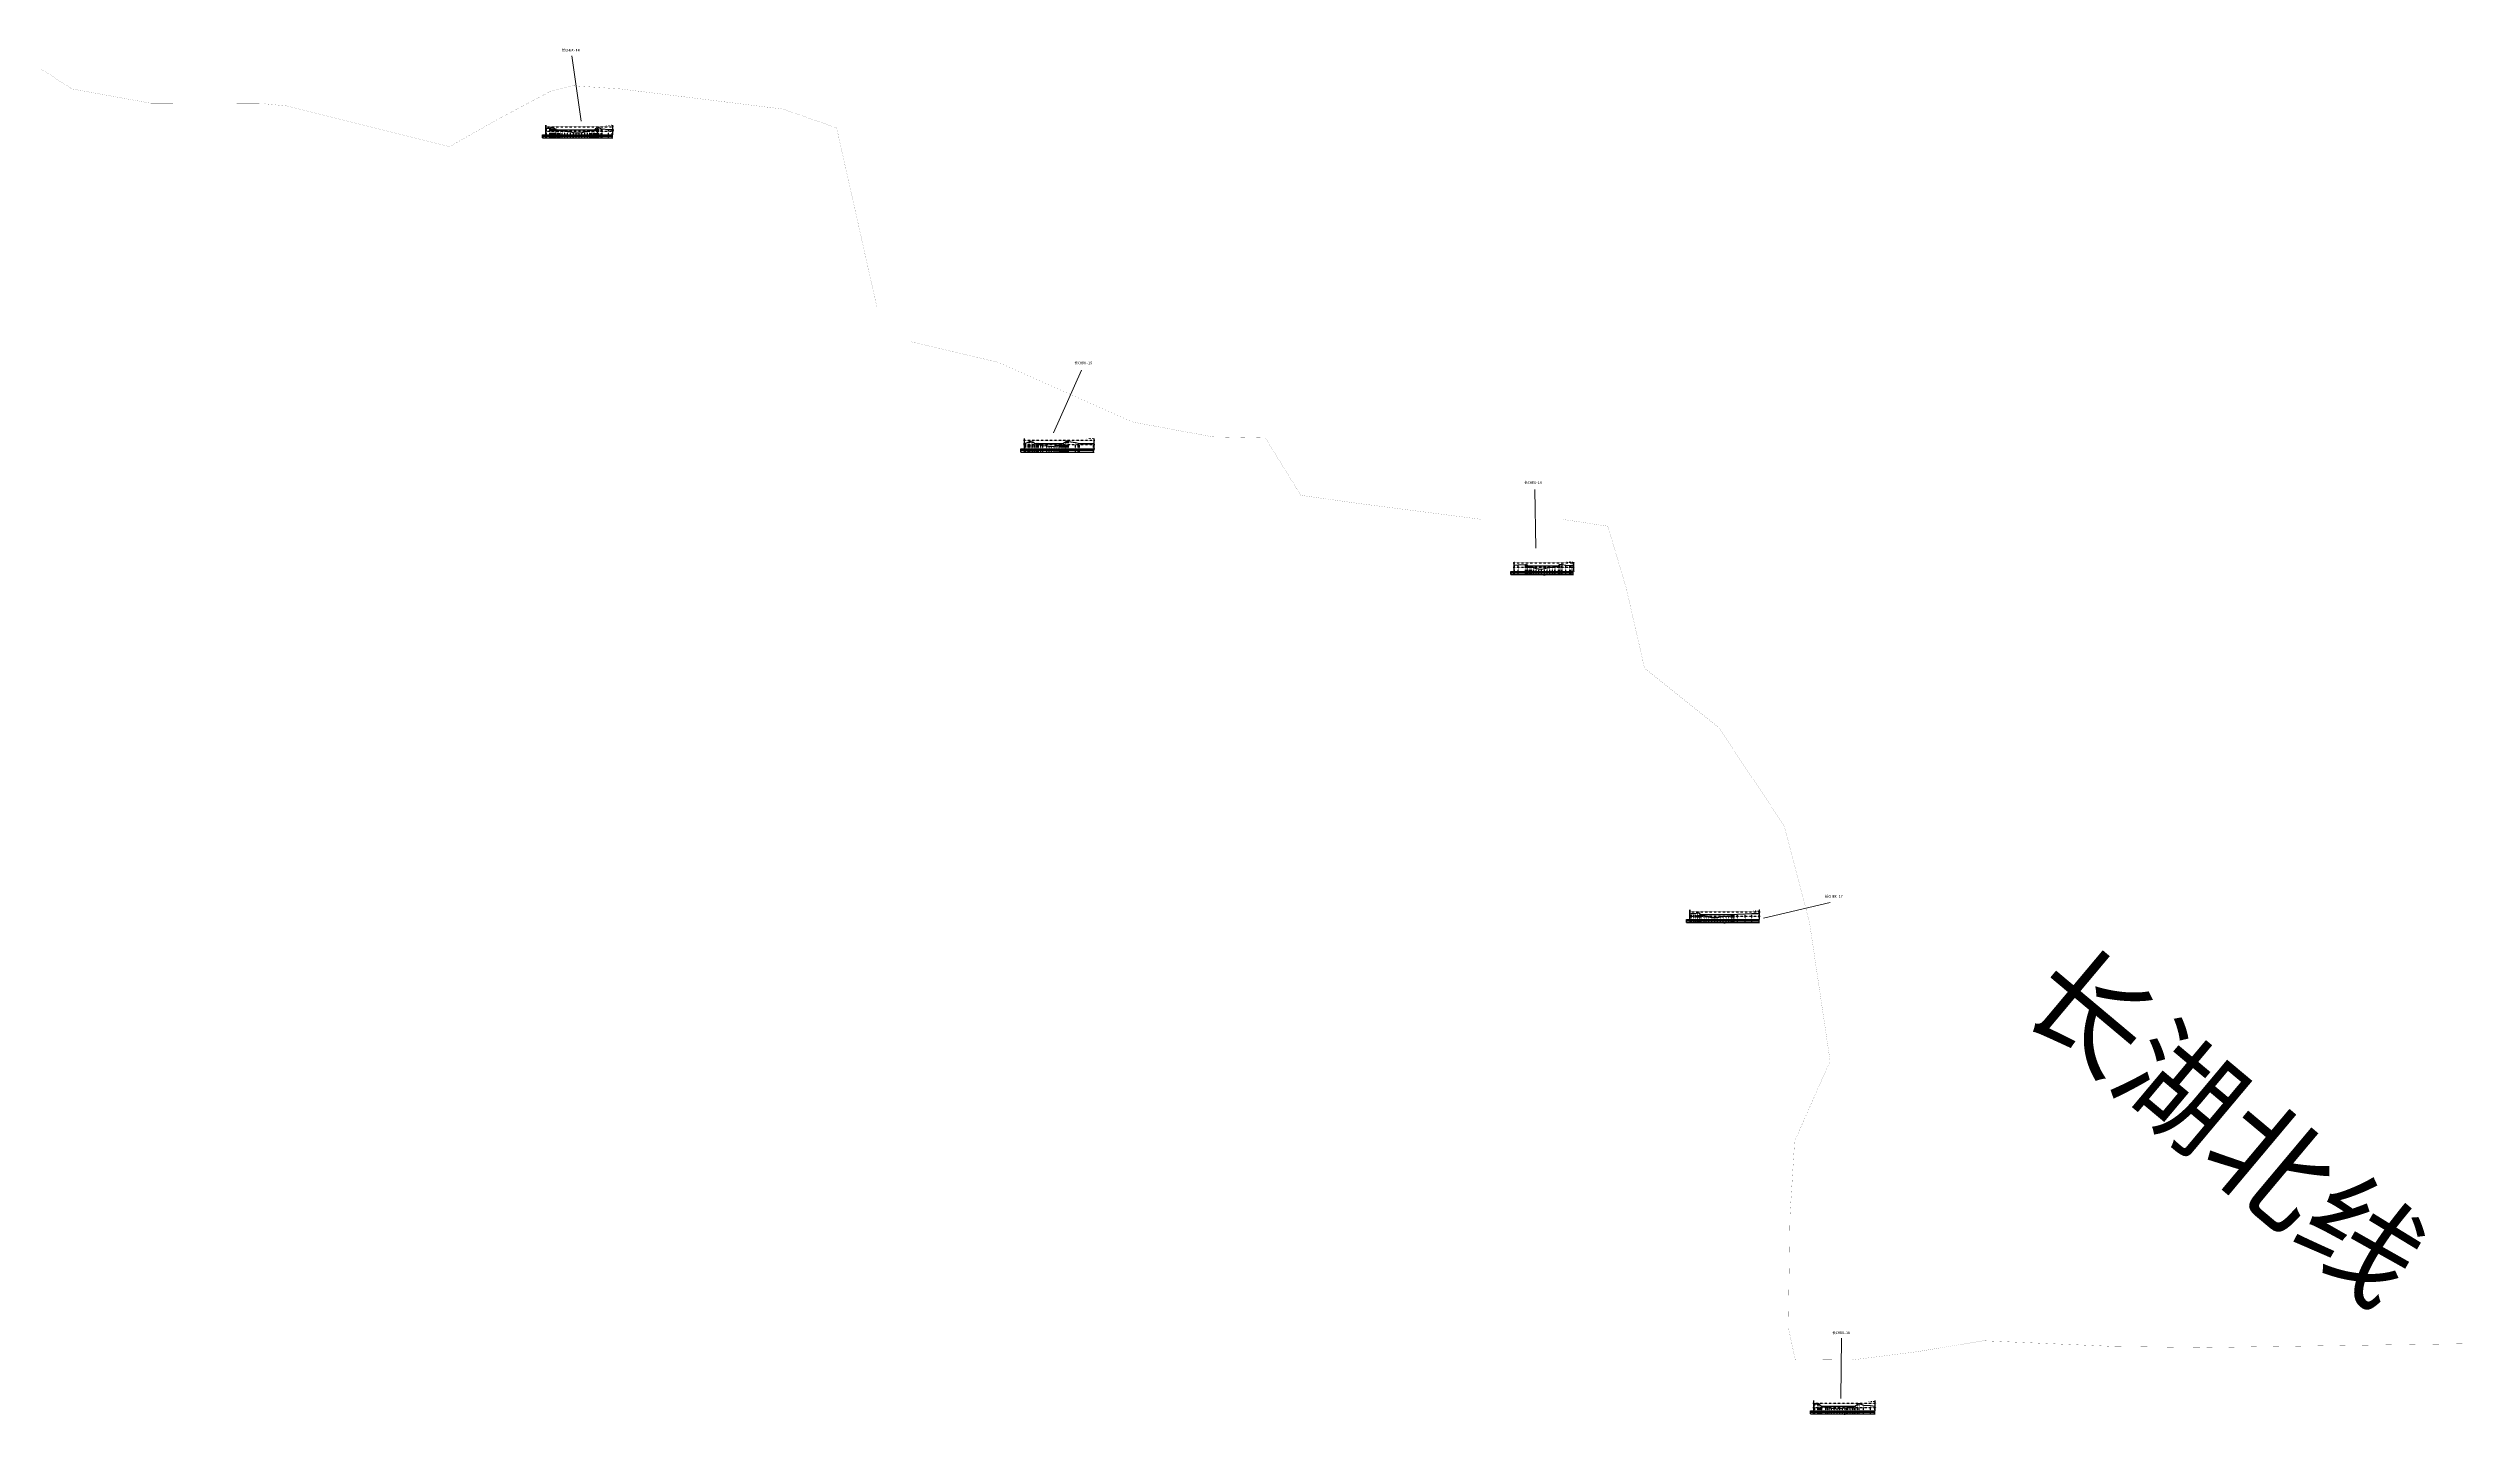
# Model space of a CAD drawing. Extents: x 496183 to 509827, y 3426359 to 3433305.
# Drawn here: x 500135 to 502933, y 3428248 to 3429826 of the extents above; entities that cross this region are included whole.
import ezdxf
from ezdxf.enums import TextEntityAlignment as Align

# ---------------------------------------------------------------- set-up
doc = ezdxf.new("R2010")
doc.units = 0
doc.header["$LTSCALE"] = 0.05
doc.linetypes.add('X4', pattern=[1.6, 0, -1.6])
for name, color, linetype in [('DMX', 1, 'CONTINUOUS'), ('zdm1', 2, 'CONTINUOUS'), ('ZDMT5', 3, 'CONTINUOUS'), ('断面线', 7, 'CONTINUOUS'), ('水位', 4, 'CONTINUOUS'), ('河道名称', 7, 'CONTINUOUS')]:
    doc.layers.add(name, color=color, linetype=linetype)
doc.layers.add('县级河道', color=12, linetype='CONTINUOUS', lineweight=60)
doc.layers.add('断面号', color=7, linetype='CONTINUOUS', lineweight=30)
doc.styles.add('HZ', font='rs.shx', dxfattribs={"width": 0.8, "bigfont": 'hztxt.shx'})
doc.styles.add('宋体', font='')
doc.styles.add('微软雅黑', font='msyh.ttf')
doc.styles.get('宋体').set_extended_font_data('SimSun')

msp = doc.modelspace()

# ---------------------------------------------------------------- linework, layer by layer
at = {"layer": 'DMX', "linetype": 'Continuous', "flags": 128}
for points in [[(500710, 3429733.6), (500714, 3429733.7), (500715, 3429734.3), (500715.9, 3429734.5), (500717.3, 3429734.2), (500718, 3429734.4), (500719, 3429733.6), (500720, 3429733), (500720.4, 3429732.8), (500721.1, 3429731.6), (500723, 3429731.2), (500724.2, 3429731.1), (500725.9, 3429731.1), (500728.2, 3429730.7), (500731.2, 3429730.6), (500734.4, 3429729.8), (500737.7, 3429729.3), (500741.1, 3429728.8), (500744.4, 3429728.4), (500747.7, 3429728.2), (500751, 3429728.6), (500754.3, 3429729.4), (500757.4, 3429729.8), (500759.9, 3429730.7), (500761.5, 3429731.1), (500762.9, 3429731.1), (500764.6, 3429731.1), (500766, 3429731.4), (500767.5, 3429733.5), (500768.6, 3429733.3), (500768.8, 3429734), (500769.4, 3429734.4), (500770.4, 3429734.3), (500773.2, 3429733), (500774.2, 3429732.9), (500781.7, 3429732.3), (500785.9, 3429732), (500786.2, 3429731.6)], [(501262.5, 3429369.4), (501262.6, 3429369.8), (501263.7, 3429369.9), (501266.1, 3429370.8), (501267.9, 3429371.8), (501269.7, 3429371.9), (501271.7, 3429371.2), (501273.6, 3429370), (501273.6, 3429369.8), (501274.2, 3429369.1), (501276.1, 3429368.4), (501277.2, 3429368.4), (501278.4, 3429368.3), (501280.8, 3429367.8), (501283.4, 3429367.2), (501287.9, 3429366.6), (501290.7, 3429366.2), (501293.4, 3429366), (501296.2, 3429366.5), (501298.6, 3429367.1), (501300.9, 3429367.3), (501302.9, 3429367.8), (501304.5, 3429368.3), (501305.5, 3429368.5), (501307.2, 3429369.2), (501307.7, 3429370.4), (501308.9, 3429371), (501309.4, 3429371.3), (501310.7, 3429372.1), (501311.6, 3429372.3), (501312.7, 3429371.8), (501321, 3429370.6), (501324, 3429369.8), (501325.6, 3429369.6), (501341.9, 3429369.5)], [(501828, 3429229), (501832.3, 3429229.4), (501840.7, 3429229.6), (501841.8, 3429229.8), (501842.5, 3429228.6), (501842.8, 3429228.2), (501843.1, 3429227.6), (501844.9, 3429227.5), (501846.2, 3429227.5), (501847.9, 3429227.4), (501850.4, 3429225.9), (501852.9, 3429224.9), (501855.9, 3429224.5), (501859.1, 3429224.3), (501862.4, 3429225), (501865.7, 3429225.7), (501868.8, 3429226.3), (501871.7, 3429226.7), (501874.4, 3429227.1), (501874.8, 3429226.9), (501878.7, 3429227.7), (501879.4, 3429229.7), (501880.5, 3429229.8), (501882.5, 3429229.9), (501883, 3429229.6), (501887.3, 3429228.9), (501891.8, 3429228.6), (501893.4, 3429228.7), (501895.7, 3429228.5)], [(502031.1, 3428826.2), (502032.4, 3428826.5), (502035, 3428826.5), (502036.9, 3428826.5), (502038.9, 3428827.1), (502039.6, 3428827.3), (502041.2, 3428827.2), (502042.1, 3428826.2), (502042.5, 3428825.4), (502043.5, 3428824.8), (502046.8, 3428824.2), (502049.3, 3428823.2), (502052.5, 3428822.5), (502055.8, 3428822), (502059.1, 3428821.8), (502062.4, 3428822), (502065.7, 3428822.5), (502069, 3428823), (502072.3, 3428823.5), (502075.5, 3428823.2), (502078.2, 3428824), (502078.8, 3428824.1), (502079.1, 3428823.9), (502079.3, 3428823.9), (502080.3, 3428824.7), (502081.1, 3428825.1), (502081.4, 3428825.5), (502085.5, 3428825.6), (502094.4, 3428826.2), (502101.8, 3428826.5), (502110.3, 3428826.6)], [(502174.1, 3428259.4), (502174.9, 3428260.1), (502178.2, 3428260), (502179.3, 3428260), (502180.5, 3428259), (502181.6, 3428258.1), (502182.2, 3428257.3), (502182.9, 3428256.9), (502187.5, 3428256.5), (502189.2, 3428256.3), (502191.4, 3428255.7), (502194.1, 3428255.1), (502197.1, 3428254.7), (502200.4, 3428254.5), (502203.6, 3428254.8), (502206.7, 3428255.2), (502209.6, 3428255.6), (502211.7, 3428255.7), (502213, 3428255.8), (502215.7, 3428256.1), (502218.1, 3428256.2), (502220.2, 3428257.1), (502221.2, 3428257.5), (502223.9, 3428259.7), (502224.2, 3428260.1), (502225.8, 3428260.4), (502230.9, 3428258.5), (502239, 3428258.1), (502243.9, 3428257.6)]]:
    msp.add_lwpolyline(points, dxfattribs=at)
at = {"layer": 'zdm1', "linetype": 'X4'}
for p, q in [((500708.5, 3429735.1), (500787.7, 3429735.1)), ((500708.5, 3429730.1), (500787.7, 3429730.1)), ((501261, 3429373.1), (501343.4, 3429373.1)), ((501261, 3429368.1), (501343.4, 3429368.1)), ((501261, 3429363.1), (501343.4, 3429363.1)), ((501826.5, 3429231.5), (501897.2, 3429231.5)), ((501826.5, 3429226.5), (501897.2, 3429226.5)), ((501826.5, 3429221.5), (501897.2, 3429221.5)), ((502029.6, 3428828.6), (502111.8, 3428828.6)), ((502029.6, 3428823.6), (502111.8, 3428823.6)), ((502172.6, 3428260.9), (502245.4, 3428260.9)), ((502172.6, 3428255.9), (502245.4, 3428255.9))]:
    msp.add_line(p, q, dxfattribs=at)
at = {"layer": 'zdm1', "linetype": 'Continuous'}
for p, q in [((500709.4, 3429726.1), (500709.4, 3429737.1)), ((500709.5, 3429726.1), (500709.5, 3429737.1)), ((500786.6, 3429726.1), (500786.6, 3429737.1)), ((500786.7, 3429726.1), (500786.7, 3429737.1)), ((500705.5, 3429722.6), (500705.5, 3429726.1)), ((500705.5, 3429726.1), (500710, 3429726.1)), ((500705.5, 3429724.6), (500786.7, 3429724.6)), ((500705.5, 3429722.6), (500786.7, 3429722.6)), ((500709.5, 3429722.6), (500709.5, 3429726.1)), ((500710, 3429726.1), (500786.7, 3429726.1)), ((501261.9, 3429363.1), (501261.9, 3429375.1)), ((501262, 3429363.1), (501262, 3429375.1)), ((501342.4, 3429363.1), (501342.4, 3429375.1)), ((501342.5, 3429363.1), (501342.5, 3429375.1)), ((501258, 3429359.6), (501258, 3429363.1)), ((501258, 3429363.1), (501262.5, 3429363.1)), ((501258, 3429361.6), (501342.4, 3429361.6)), ((501258, 3429359.6), (501342.4, 3429359.6)), ((501262, 3429359.6), (501262, 3429363.1)), ((501262.5, 3429363.1), (501342.4, 3429363.1)), ((501827.5, 3429221.5), (501827.5, 3429232.5)), ((501827.6, 3429221.5), (501827.6, 3429232.5)), ((501896.2, 3429221.5), (501896.2, 3429232.5)), ((501896.3, 3429221.5), (501896.3, 3429232.5)), ((501823.5, 3429218), (501823.5, 3429221.5)), ((501823.5, 3429221.5), (501828, 3429221.5)), ((501823.5, 3429220), (501896.2, 3429220)), ((501823.5, 3429218), (501896.2, 3429218)), ((501827.5, 3429218), (501827.5, 3429221.5)), ((501828, 3429221.5), (501896.2, 3429221.5)), ((502026.6, 3428816.1), (502026.6, 3428819.6)), ((502026.6, 3428819.6), (502031.1, 3428819.6)), ((502026.6, 3428818.1), (502110.8, 3428818.1)), ((502026.6, 3428816.1), (502110.8, 3428816.1)), ((502030.5, 3428819.6), (502030.5, 3428830.6)), ((502030.6, 3428819.6), (502030.6, 3428830.6)), ((502030.6, 3428816.1), (502030.6, 3428819.6)), ((502031.1, 3428819.6), (502110.8, 3428819.6)), ((502110.7, 3428819.6), (502110.7, 3428830.6)), ((502110.8, 3428819.6), (502110.8, 3428830.6)), ((502169.6, 3428248.4), (502169.6, 3428251.9)), ((502169.6, 3428251.9), (502174.1, 3428251.9)), ((502169.6, 3428250.4), (502244.4, 3428250.4)), ((502173.5, 3428251.9), (502173.5, 3428263.9)), ((502173.6, 3428251.9), (502173.6, 3428263.9)), ((502173.6, 3428248.4), (502173.6, 3428251.9)), ((502174.1, 3428251.9), (502244.4, 3428251.9)), ((502244.3, 3428251.9), (502244.3, 3428263.9)), ((502244.4, 3428251.9), (502244.4, 3428263.9)), ((502169.6, 3428248.4), (502244.4, 3428248.4))]:
    msp.add_line(p, q, dxfattribs=at)
at = {"layer": 'zdm1', "linetype": 'Continuous', "flags": 128}
for points in [[(500709.5, 3429737.1, 0.1, 0.1, 0), (500709.5, 3429738.1, 0.1, 0.1, 0)], [(500709.5, 3429735.1, 0.1, 0.1, 0), (500709.5, 3429736.1, 0.1, 0.1, 0)], [(500709.5, 3429733.1, 0.1, 0.1, 0), (500709.5, 3429734.1, 0.1, 0.1, 0)], [(500786.7, 3429737.1, 0.1, 0.1, 0), (500786.7, 3429738.1, 0.1, 0.1, 0)], [(500786.7, 3429735.1, 0.1, 0.1, 0), (500786.7, 3429736.1, 0.1, 0.1, 0)], [(500786.7, 3429733.1, 0.1, 0.1, 0), (500786.7, 3429734.1, 0.1, 0.1, 0)], [(500709.5, 3429731.1, 0.1, 0.1, 0), (500709.5, 3429732.1, 0.1, 0.1, 0)], [(500709.5, 3429729.1, 0.1, 0.1, 0), (500709.5, 3429730.1, 0.1, 0.1, 0)], [(500709.5, 3429727.1, 0.1, 0.1, 0), (500709.5, 3429728.1, 0.1, 0.1, 0)], [(500786.7, 3429731.1, 0.1, 0.1, 0), (500786.7, 3429732.1, 0.1, 0.1, 0)], [(500786.7, 3429729.1, 0.1, 0.1, 0), (500786.7, 3429730.1, 0.1, 0.1, 0)], [(500786.7, 3429727.1, 0.1, 0.1, 0), (500786.7, 3429728.1, 0.1, 0.1, 0)], [(501262, 3429374.1, 0.1, 0.1, 0), (501262, 3429375.1, 0.1, 0.1, 0)], [(501262, 3429372.1, 0.1, 0.1, 0), (501262, 3429373.1, 0.1, 0.1, 0)], [(501262, 3429370.1, 0.1, 0.1, 0), (501262, 3429371.1, 0.1, 0.1, 0)], [(501342.4, 3429374.1, 0.1, 0.1, 0), (501342.4, 3429375.1, 0.1, 0.1, 0)], [(501342.4, 3429372.1, 0.1, 0.1, 0), (501342.4, 3429373.1, 0.1, 0.1, 0)], [(501342.4, 3429370.1, 0.1, 0.1, 0), (501342.4, 3429371.1, 0.1, 0.1, 0)], [(501262, 3429368.1, 0.1, 0.1, 0), (501262, 3429369.1, 0.1, 0.1, 0)], [(501262, 3429366.1, 0.1, 0.1, 0), (501262, 3429367.1, 0.1, 0.1, 0)], [(501262, 3429364.1, 0.1, 0.1, 0), (501262, 3429365.1, 0.1, 0.1, 0)], [(501342.4, 3429368.1, 0.1, 0.1, 0), (501342.4, 3429369.1, 0.1, 0.1, 0)], [(501342.4, 3429366.1, 0.1, 0.1, 0), (501342.4, 3429367.1, 0.1, 0.1, 0)], [(501342.4, 3429364.1, 0.1, 0.1, 0), (501342.4, 3429365.1, 0.1, 0.1, 0)], [(501827.5, 3429232.5, 0.1, 0.1, 0), (501827.5, 3429233.5, 0.1, 0.1, 0)], [(501827.5, 3429230.5, 0.1, 0.1, 0), (501827.5, 3429231.5, 0.1, 0.1, 0)], [(501896.2, 3429232.5, 0.1, 0.1, 0), (501896.2, 3429233.5, 0.1, 0.1, 0)], [(501896.2, 3429230.5, 0.1, 0.1, 0), (501896.2, 3429231.5, 0.1, 0.1, 0)], [(501827.5, 3429228.5, 0.1, 0.1, 0), (501827.5, 3429229.5, 0.1, 0.1, 0)], [(501827.5, 3429226.5, 0.1, 0.1, 0), (501827.5, 3429227.5, 0.1, 0.1, 0)], [(501827.5, 3429224.5, 0.1, 0.1, 0), (501827.5, 3429225.5, 0.1, 0.1, 0)], [(501827.5, 3429222.5, 0.1, 0.1, 0), (501827.5, 3429223.5, 0.1, 0.1, 0)], [(501896.2, 3429228.5, 0.1, 0.1, 0), (501896.2, 3429229.5, 0.1, 0.1, 0)], [(501896.2, 3429226.5, 0.1, 0.1, 0), (501896.2, 3429227.5, 0.1, 0.1, 0)], [(501896.2, 3429224.5, 0.1, 0.1, 0), (501896.2, 3429225.5, 0.1, 0.1, 0)], [(501896.2, 3429222.5, 0.1, 0.1, 0), (501896.2, 3429223.5, 0.1, 0.1, 0)], [(502030.6, 3428830.6, 0.1, 0.1, 0), (502030.6, 3428831.6, 0.1, 0.1, 0)], [(502030.6, 3428828.6, 0.1, 0.1, 0), (502030.6, 3428829.6, 0.1, 0.1, 0)], [(502030.6, 3428826.6, 0.1, 0.1, 0), (502030.6, 3428827.6, 0.1, 0.1, 0)], [(502030.6, 3428824.6, 0.1, 0.1, 0), (502030.6, 3428825.6, 0.1, 0.1, 0)], [(502030.6, 3428822.6, 0.1, 0.1, 0), (502030.6, 3428823.6, 0.1, 0.1, 0)], [(502030.6, 3428820.6, 0.1, 0.1, 0), (502030.6, 3428821.6, 0.1, 0.1, 0)], [(502110.8, 3428830.6, 0.1, 0.1, 0), (502110.8, 3428831.6, 0.1, 0.1, 0)], [(502110.8, 3428828.6, 0.1, 0.1, 0), (502110.8, 3428829.6, 0.1, 0.1, 0)], [(502110.8, 3428826.6, 0.1, 0.1, 0), (502110.8, 3428827.6, 0.1, 0.1, 0)], [(502110.8, 3428824.6, 0.1, 0.1, 0), (502110.8, 3428825.6, 0.1, 0.1, 0)], [(502110.8, 3428822.6, 0.1, 0.1, 0), (502110.8, 3428823.6, 0.1, 0.1, 0)], [(502110.8, 3428820.6, 0.1, 0.1, 0), (502110.8, 3428821.6, 0.1, 0.1, 0)], [(502173.6, 3428262.9, 0.1, 0.1, 0), (502173.6, 3428263.9, 0.1, 0.1, 0)], [(502173.6, 3428260.9, 0.1, 0.1, 0), (502173.6, 3428261.9, 0.1, 0.1, 0)], [(502173.6, 3428258.9, 0.1, 0.1, 0), (502173.6, 3428259.9, 0.1, 0.1, 0)], [(502173.6, 3428256.9, 0.1, 0.1, 0), (502173.6, 3428257.9, 0.1, 0.1, 0)], [(502173.6, 3428254.9, 0.1, 0.1, 0), (502173.6, 3428255.9, 0.1, 0.1, 0)], [(502173.6, 3428252.9, 0.1, 0.1, 0), (502173.6, 3428253.9, 0.1, 0.1, 0)], [(502244.4, 3428262.9, 0.1, 0.1, 0), (502244.4, 3428263.9, 0.1, 0.1, 0)], [(502244.4, 3428260.9, 0.1, 0.1, 0), (502244.4, 3428261.9, 0.1, 0.1, 0)], [(502244.4, 3428258.9, 0.1, 0.1, 0), (502244.4, 3428259.9, 0.1, 0.1, 0)], [(502244.4, 3428256.9, 0.1, 0.1, 0), (502244.4, 3428257.9, 0.1, 0.1, 0)], [(502244.4, 3428254.9, 0.1, 0.1, 0), (502244.4, 3428255.9, 0.1, 0.1, 0)], [(502244.4, 3428252.9, 0.1, 0.1, 0), (502244.4, 3428253.9, 0.1, 0.1, 0)]]:
    msp.add_lwpolyline(points, format="xyseb", dxfattribs=at)
at = {"layer": 'ZDMT5', "linetype": 'X4'}
for p, q in [((500710, 3429726.1), (500710, 3429733.6)), ((500714, 3429726.1), (500714, 3429733.7)), ((500715, 3429726.1), (500715, 3429734.3)), ((500715.9, 3429726.1), (500715.9, 3429734.5)), ((500717.3, 3429726.1), (500717.3, 3429734.2)), ((500718, 3429726.1), (500718, 3429734.4)), ((500719, 3429726.1), (500719, 3429733.6)), ((500767.5, 3429726.1), (500767.5, 3429733.5)), ((500768.6, 3429726.1), (500768.6, 3429733.3)), ((500768.8, 3429726.1), (500768.8, 3429734)), ((500769.4, 3429726.1), (500769.4, 3429734.4)), ((500770.4, 3429726.1), (500770.4, 3429734.3)), ((500720, 3429726.1), (500720, 3429733)), ((500720.4, 3429726.1), (500720.4, 3429732.8)), ((500721.1, 3429726.1), (500721.1, 3429731.6)), ((500723, 3429726.1), (500723, 3429731.2)), ((500724.2, 3429726.1), (500724.2, 3429731.1)), ((500725.9, 3429726.1), (500725.9, 3429731.1)), ((500728.2, 3429726.1), (500728.2, 3429730.7)), ((500731.2, 3429726.1), (500731.2, 3429730.6)), ((500734.4, 3429726.1), (500734.4, 3429729.8)), ((500737.7, 3429726.1), (500737.7, 3429729.3)), ((500741.1, 3429726.1), (500741.1, 3429728.8)), ((500744.4, 3429726.1), (500744.4, 3429728.4)), ((500747.7, 3429726.1), (500747.7, 3429728.2)), ((500751, 3429726.1), (500751, 3429728.6)), ((500754.3, 3429726.1), (500754.3, 3429729.4)), ((500757.4, 3429726.1), (500757.4, 3429729.8)), ((500759.9, 3429726.1), (500759.9, 3429730.7)), ((500761.5, 3429726.1), (500761.5, 3429731.1)), ((500762.9, 3429726.1), (500762.9, 3429731.1)), ((500764.6, 3429726.1), (500764.6, 3429731.1)), ((500766, 3429726.1), (500766, 3429731.4)), ((500773.2, 3429726.1), (500773.2, 3429733)), ((500774.2, 3429726.1), (500774.2, 3429732.9)), ((500781.7, 3429726.1), (500781.7, 3429732.3)), ((500785.9, 3429726.1), (500785.9, 3429732)), ((500786.2, 3429726.1), (500786.2, 3429731.6)), ((501262.6, 3429363.1), (501262.6, 3429369.8)), ((501263.7, 3429363.1), (501263.7, 3429369.9)), ((501266.1, 3429363.1), (501266.1, 3429370.8)), ((501267.9, 3429363.1), (501267.9, 3429371.8)), ((501269.7, 3429363.1), (501269.7, 3429371.9)), ((501271.7, 3429363.1), (501271.7, 3429371.2)), ((501273.6, 3429363.1), (501273.6, 3429370)), ((501273.6, 3429363.1), (501273.6, 3429369.8)), ((501307.7, 3429363.1), (501307.7, 3429370.4)), ((501308.9, 3429363.1), (501308.9, 3429371)), ((501309.4, 3429363.1), (501309.4, 3429371.3)), ((501310.7, 3429363.1), (501310.7, 3429372.1)), ((501311.6, 3429363.1), (501311.6, 3429372.3)), ((501312.7, 3429363.1), (501312.7, 3429371.8)), ((501321, 3429363.1), (501321, 3429370.6)), ((501324, 3429363.1), (501324, 3429369.8)), ((501325.6, 3429363.1), (501325.6, 3429369.6)), ((501262.5, 3429363.1), (501262.5, 3429369.4)), ((501274.2, 3429363.1), (501274.2, 3429369.1)), ((501276.1, 3429363.1), (501276.1, 3429368.4)), ((501277.2, 3429363.1), (501277.2, 3429368.4)), ((501278.4, 3429363.1), (501278.4, 3429368.3)), ((501280.8, 3429363.1), (501280.8, 3429367.8)), ((501283.4, 3429363.1), (501283.4, 3429367.2)), ((501287.9, 3429363.1), (501287.9, 3429366.6)), ((501290.7, 3429363.1), (501290.7, 3429366.2)), ((501293.4, 3429363.1), (501293.4, 3429366)), ((501296.2, 3429363.1), (501296.2, 3429366.5)), ((501298.6, 3429363.1), (501298.6, 3429367.1)), ((501300.9, 3429363.1), (501300.9, 3429367.3)), ((501302.9, 3429363.1), (501302.9, 3429367.8)), ((501304.5, 3429363.1), (501304.5, 3429368.3)), ((501305.5, 3429363.1), (501305.5, 3429368.5)), ((501307.2, 3429363.1), (501307.2, 3429369.2)), ((501341.9, 3429363.1), (501341.9, 3429369.5)), ((501840.7, 3429221.5), (501840.7, 3429229.6)), ((501841.8, 3429221.5), (501841.8, 3429229.8)), ((501879.4, 3429221.5), (501879.4, 3429229.7)), ((501880.5, 3429221.5), (501880.5, 3429229.8)), ((501882.5, 3429221.5), (501882.5, 3429229.9)), ((501883, 3429221.5), (501883, 3429229.6)), ((501828, 3429221.5), (501828, 3429229)), ((501832.3, 3429221.5), (501832.3, 3429229.4)), ((501842.5, 3429221.5), (501842.5, 3429228.6)), ((501842.8, 3429221.5), (501842.8, 3429228.2)), ((501843.1, 3429221.5), (501843.1, 3429227.6)), ((501844.9, 3429221.5), (501844.9, 3429227.5)), ((501846.2, 3429221.5), (501846.2, 3429227.5)), ((501847.9, 3429221.5), (501847.9, 3429227.4)), ((501850.4, 3429221.5), (501850.4, 3429225.9)), ((501852.9, 3429221.5), (501852.9, 3429224.9)), ((501855.9, 3429221.5), (501855.9, 3429224.5)), ((501859.1, 3429221.5), (501859.1, 3429224.3)), ((501862.4, 3429221.5), (501862.4, 3429225)), ((501865.7, 3429221.5), (501865.7, 3429225.7)), ((501868.8, 3429221.5), (501868.8, 3429226.3)), ((501871.7, 3429221.5), (501871.7, 3429226.7)), ((501874.4, 3429221.5), (501874.4, 3429227.1)), ((501874.8, 3429221.5), (501874.8, 3429226.9)), ((501878.7, 3429221.5), (501878.7, 3429227.7)), ((501887.3, 3429221.5), (501887.3, 3429228.9)), ((501891.8, 3429221.5), (501891.8, 3429228.6)), ((501893.4, 3429221.5), (501893.4, 3429228.7)), ((501895.7, 3429221.5), (501895.7, 3429228.5)), ((502031.1, 3428819.6), (502031.1, 3428826.2)), ((502032.4, 3428819.6), (502032.4, 3428826.5)), ((502035, 3428819.6), (502035, 3428826.5)), ((502036.9, 3428819.6), (502036.9, 3428826.5)), ((502038.9, 3428819.6), (502038.9, 3428827.1)), ((502039.6, 3428819.6), (502039.6, 3428827.3)), ((502041.2, 3428819.6), (502041.2, 3428827.2)), ((502042.1, 3428819.6), (502042.1, 3428826.2)), ((502042.5, 3428819.6), (502042.5, 3428825.4)), ((502043.5, 3428819.6), (502043.5, 3428824.8)), ((502046.8, 3428819.6), (502046.8, 3428824.2)), ((502049.3, 3428819.6), (502049.3, 3428823.2)), ((502052.5, 3428819.6), (502052.5, 3428822.5)), ((502055.8, 3428819.6), (502055.8, 3428822)), ((502059.1, 3428819.6), (502059.1, 3428821.8)), ((502062.4, 3428819.6), (502062.4, 3428822)), ((502065.7, 3428819.6), (502065.7, 3428822.5)), ((502069, 3428819.6), (502069, 3428823)), ((502072.3, 3428819.6), (502072.3, 3428823.5)), ((502075.5, 3428819.6), (502075.5, 3428823.2)), ((502078.2, 3428819.6), (502078.2, 3428824)), ((502078.8, 3428819.6), (502078.8, 3428824.1)), ((502079.1, 3428819.6), (502079.1, 3428823.9)), ((502079.3, 3428819.6), (502079.3, 3428823.9)), ((502080.3, 3428819.6), (502080.3, 3428824.7)), ((502081.1, 3428819.6), (502081.1, 3428825.1)), ((502081.4, 3428819.6), (502081.4, 3428825.5)), ((502085.5, 3428819.6), (502085.5, 3428825.6)), ((502094.4, 3428819.6), (502094.4, 3428826.2)), ((502101.8, 3428819.6), (502101.8, 3428826.5)), ((502110.3, 3428819.6), (502110.3, 3428826.6)), ((502174.1, 3428251.9), (502174.1, 3428259.4)), ((502174.9, 3428251.9), (502174.9, 3428260.1)), ((502178.2, 3428251.9), (502178.2, 3428260)), ((502179.3, 3428251.9), (502179.3, 3428260)), ((502180.5, 3428251.9), (502180.5, 3428259)), ((502181.6, 3428251.9), (502181.6, 3428258.1)), ((502182.2, 3428251.9), (502182.2, 3428257.3)), ((502182.9, 3428251.9), (502182.9, 3428256.9)), ((502187.5, 3428251.9), (502187.5, 3428256.5)), ((502189.2, 3428251.9), (502189.2, 3428256.3)), ((502191.4, 3428251.9), (502191.4, 3428255.7)), ((502194.1, 3428251.9), (502194.1, 3428255.1)), ((502197.1, 3428251.9), (502197.1, 3428254.7)), ((502200.4, 3428251.9), (502200.4, 3428254.5)), ((502203.6, 3428251.9), (502203.6, 3428254.8)), ((502206.7, 3428251.9), (502206.7, 3428255.2)), ((502209.6, 3428251.9), (502209.6, 3428255.6)), ((502211.7, 3428251.9), (502211.7, 3428255.7)), ((502213, 3428251.9), (502213, 3428255.8)), ((502215.7, 3428251.9), (502215.7, 3428256.1)), ((502218.1, 3428251.9), (502218.1, 3428256.2)), ((502220.2, 3428251.9), (502220.2, 3428257.1)), ((502221.2, 3428251.9), (502221.2, 3428257.5)), ((502223.9, 3428251.9), (502223.9, 3428259.7)), ((502224.2, 3428251.9), (502224.2, 3428260.1)), ((502225.8, 3428251.9), (502225.8, 3428260.4)), ((502230.9, 3428251.9), (502230.9, 3428258.5)), ((502239, 3428251.9), (502239, 3428258.1)), ((502243.9, 3428251.9), (502243.9, 3428257.6))]:
    msp.add_line(p, q, dxfattribs=at)
at = {"layer": 'ZDMT5', "linetype": 'Continuous'}
for p, q in [((500710, 3429722.6), (500710, 3429726.1)), ((500714, 3429722.6), (500714, 3429726.1)), ((500715, 3429722.6), (500715, 3429726.1)), ((500715.9, 3429722.6), (500715.9, 3429726.1)), ((500717.3, 3429722.6), (500717.3, 3429726.1)), ((500718, 3429722.6), (500718, 3429726.1)), ((500719, 3429722.6), (500719, 3429726.1)), ((500720, 3429722.6), (500720, 3429726.1)), ((500720.4, 3429722.6), (500720.4, 3429726.1)), ((500721.1, 3429722.6), (500721.1, 3429726.1)), ((500723, 3429722.6), (500723, 3429726.1)), ((500724.2, 3429722.6), (500724.2, 3429726.1)), ((500725.9, 3429722.6), (500725.9, 3429726.1)), ((500728.2, 3429722.6), (500728.2, 3429726.1)), ((500731.2, 3429722.6), (500731.2, 3429726.1)), ((500734.4, 3429722.6), (500734.4, 3429726.1)), ((500737.7, 3429722.6), (500737.7, 3429726.1)), ((500741.1, 3429722.6), (500741.1, 3429726.1)), ((500744.4, 3429722.6), (500744.4, 3429726.1)), ((500747.7, 3429722.6), (500747.7, 3429726.1)), ((500751, 3429722.6), (500751, 3429726.1)), ((500754.3, 3429722.6), (500754.3, 3429726.1)), ((500757.4, 3429722.6), (500757.4, 3429726.1)), ((500759.9, 3429722.6), (500759.9, 3429726.1)), ((500761.5, 3429722.6), (500761.5, 3429726.1)), ((500762.9, 3429722.6), (500762.9, 3429726.1)), ((500764.6, 3429722.6), (500764.6, 3429726.1)), ((500766, 3429722.6), (500766, 3429726.1)), ((500767.5, 3429722.6), (500767.5, 3429726.1)), ((500768.6, 3429722.6), (500768.6, 3429726.1)), ((500769.4, 3429722.6), (500769.4, 3429726.1)), ((500770.4, 3429722.6), (500770.4, 3429726.1)), ((500773.2, 3429722.6), (500773.2, 3429726.1)), ((500774.2, 3429722.6), (500774.2, 3429726.1)), ((500781.7, 3429722.6), (500781.7, 3429726.1)), ((500785.9, 3429722.6), (500785.9, 3429726.1)), ((501262.5, 3429359.6), (501262.5, 3429363.1)), ((501263.7, 3429359.6), (501263.7, 3429363.1)), ((501266.1, 3429359.6), (501266.1, 3429363.1)), ((501267.9, 3429359.6), (501267.9, 3429363.1)), ((501269.7, 3429359.6), (501269.7, 3429363.1)), ((501271.7, 3429359.6), (501271.7, 3429363.1)), ((501273.6, 3429359.6), (501273.6, 3429363.1)), ((501274.2, 3429359.6), (501274.2, 3429363.1)), ((501276.1, 3429359.6), (501276.1, 3429363.1)), ((501277.2, 3429359.6), (501277.2, 3429363.1)), ((501278.4, 3429359.6), (501278.4, 3429363.1)), ((501280.8, 3429359.6), (501280.8, 3429363.1)), ((501283.4, 3429359.6), (501283.4, 3429363.1)), ((501287.9, 3429359.6), (501287.9, 3429363.1)), ((501290.7, 3429359.6), (501290.7, 3429363.1)), ((501293.4, 3429359.6), (501293.4, 3429363.1)), ((501296.2, 3429359.6), (501296.2, 3429363.1)), ((501298.6, 3429359.6), (501298.6, 3429363.1)), ((501300.9, 3429359.6), (501300.9, 3429363.1)), ((501302.9, 3429359.6), (501302.9, 3429363.1)), ((501304.5, 3429359.6), (501304.5, 3429363.1)), ((501305.5, 3429359.6), (501305.5, 3429363.1)), ((501307.2, 3429359.6), (501307.2, 3429363.1)), ((501307.7, 3429359.6), (501307.7, 3429363.1)), ((501308.9, 3429359.6), (501308.9, 3429363.1)), ((501309.4, 3429359.6), (501309.4, 3429363.1)), ((501310.7, 3429359.6), (501310.7, 3429363.1)), ((501311.6, 3429359.6), (501311.6, 3429363.1)), ((501312.7, 3429359.6), (501312.7, 3429363.1)), ((501321, 3429359.6), (501321, 3429363.1)), ((501324, 3429359.6), (501324, 3429363.1)), ((501325.6, 3429359.6), (501325.6, 3429363.1)), ((501341.9, 3429359.6), (501341.9, 3429363.1)), ((501828, 3429218), (501828, 3429221.5)), ((501832.3, 3429218), (501832.3, 3429221.5)), ((501840.7, 3429218), (501840.7, 3429221.5)), ((501841.8, 3429218), (501841.8, 3429221.5)), ((501842.5, 3429218), (501842.5, 3429221.5)), ((501842.8, 3429218), (501842.8, 3429221.5)), ((501844.9, 3429218), (501844.9, 3429221.5)), ((501846.2, 3429218), (501846.2, 3429221.5)), ((501847.9, 3429218), (501847.9, 3429221.5)), ((501850.4, 3429218), (501850.4, 3429221.5)), ((501852.9, 3429218), (501852.9, 3429221.5)), ((501855.9, 3429218), (501855.9, 3429221.5)), ((501859.1, 3429218), (501859.1, 3429221.5)), ((501862.4, 3429218), (501862.4, 3429221.5)), ((501865.7, 3429218), (501865.7, 3429221.5)), ((501868.8, 3429218), (501868.8, 3429221.5)), ((501871.7, 3429218), (501871.7, 3429221.5)), ((501874.4, 3429218), (501874.4, 3429221.5)), ((501874.8, 3429218), (501874.8, 3429221.5)), ((501878.7, 3429218), (501878.7, 3429221.5)), ((501879.4, 3429218), (501879.4, 3429221.5)), ((501880.5, 3429218), (501880.5, 3429221.5)), ((501882.5, 3429218), (501882.5, 3429221.5)), ((501883, 3429218), (501883, 3429221.5)), ((501887.3, 3429218), (501887.3, 3429221.5)), ((501891.8, 3429218), (501891.8, 3429221.5)), ((501893.4, 3429218), (501893.4, 3429221.5)), ((501895.7, 3429218), (501895.7, 3429221.5)), ((502031.1, 3428816.1), (502031.1, 3428819.6)), ((502032.4, 3428816.1), (502032.4, 3428819.6)), ((502035, 3428816.1), (502035, 3428819.6)), ((502036.9, 3428816.1), (502036.9, 3428819.6)), ((502038.9, 3428816.1), (502038.9, 3428819.6)), ((502039.6, 3428816.1), (502039.6, 3428819.6)), ((502041.2, 3428816.1), (502041.2, 3428819.6)), ((502042.1, 3428816.1), (502042.1, 3428819.6)), ((502042.5, 3428816.1), (502042.5, 3428819.6)), ((502043.5, 3428816.1), (502043.5, 3428819.6)), ((502046.8, 3428816.1), (502046.8, 3428819.6)), ((502049.3, 3428816.1), (502049.3, 3428819.6)), ((502052.5, 3428816.1), (502052.5, 3428819.6)), ((502055.8, 3428816.1), (502055.8, 3428819.6)), ((502059.1, 3428816.1), (502059.1, 3428819.6)), ((502062.4, 3428816.1), (502062.4, 3428819.6)), ((502065.7, 3428816.1), (502065.7, 3428819.6)), ((502069, 3428816.1), (502069, 3428819.6)), ((502072.3, 3428816.1), (502072.3, 3428819.6)), ((502075.5, 3428816.1), (502075.5, 3428819.6)), ((502078.2, 3428816.1), (502078.2, 3428819.6)), ((502078.8, 3428816.1), (502078.8, 3428819.6)), ((502079.3, 3428816.1), (502079.3, 3428819.6)), ((502080.3, 3428816.1), (502080.3, 3428819.6)), ((502081.1, 3428816.1), (502081.1, 3428819.6)), ((502081.4, 3428816.1), (502081.4, 3428819.6)), ((502085.5, 3428816.1), (502085.5, 3428819.6)), ((502094.4, 3428816.1), (502094.4, 3428819.6)), ((502101.8, 3428816.1), (502101.8, 3428819.6)), ((502110.3, 3428816.1), (502110.3, 3428819.6)), ((502174.1, 3428248.4), (502174.1, 3428251.9)), ((502174.9, 3428248.4), (502174.9, 3428251.9)), ((502178.2, 3428248.4), (502178.2, 3428251.9)), ((502179.3, 3428248.4), (502179.3, 3428251.9)), ((502180.5, 3428248.4), (502180.5, 3428251.9)), ((502181.6, 3428248.4), (502181.6, 3428251.9)), ((502182.2, 3428248.4), (502182.2, 3428251.9)), ((502182.9, 3428248.4), (502182.9, 3428251.9)), ((502187.5, 3428248.4), (502187.5, 3428251.9)), ((502189.2, 3428248.4), (502189.2, 3428251.9)), ((502191.4, 3428248.4), (502191.4, 3428251.9)), ((502194.1, 3428248.4), (502194.1, 3428251.9)), ((502197.1, 3428248.4), (502197.1, 3428251.9)), ((502200.4, 3428248.4), (502200.4, 3428251.9)), ((502203.6, 3428248.4), (502203.6, 3428251.9)), ((502206.7, 3428248.4), (502206.7, 3428251.9)), ((502209.6, 3428248.4), (502209.6, 3428251.9)), ((502211.7, 3428248.4), (502211.7, 3428251.9)), ((502213, 3428248.4), (502213, 3428251.9)), ((502215.7, 3428248.4), (502215.7, 3428251.9)), ((502218.1, 3428248.4), (502218.1, 3428251.9)), ((502220.2, 3428248.4), (502220.2, 3428251.9)), ((502221.2, 3428248.4), (502221.2, 3428251.9)), ((502223.9, 3428248.4), (502223.9, 3428251.9)), ((502225.8, 3428248.4), (502225.8, 3428251.9)), ((502230.9, 3428248.4), (502230.9, 3428251.9)), ((502239, 3428248.4), (502239, 3428251.9)), ((502243.9, 3428248.4), (502243.9, 3428251.9))]:
    msp.add_line(p, q, dxfattribs=at)
at = {"layer": '县级河道', "lineweight": 0, "const_width": 0.1}
msp.add_lwpolyline([(500102.2, 3429817.6), (500162, 3429779), (500252.4, 3429762.6), (500381.6, 3429762.1), (500409.6, 3429759.4), (500598, 3429712.3), (500653, 3429743.5), (500714.9, 3429776.4), (500740.3, 3429782.7), (500795.4, 3429779), (500983.2, 3429755.7), (501045.1, 3429734), (501091.7, 3429526.6), (501131.4, 3429486.9), (501231.9, 3429463.1), (501386.7, 3429394.3), (501479.3, 3429377.1), (501540.2, 3429375.8), (501581.2, 3429309.6), (501646, 3429300.4), (501788.9, 3429281.9), (501882.8, 3429281.9), (501935.7, 3429273.9), (501956.9, 3429202.5), (501978.1, 3429109.9), (502064.1, 3429041.1), (502139.5, 3428927.3), (502168.6, 3428816.2), (502192.4, 3428656.1), (502151.4, 3428563.5), (502146.1, 3428477.8), (502144.1, 3428348.7), (502152.1, 3428311.3), (502216.7, 3428310.7), (502294.1, 3428320.5), (502369.6, 3428333), (502521.2, 3428326.4), (502623.6, 3428325.1), (502803.4, 3428327.8), (502987.1, 3428330.4)], dxfattribs=at)
at = {"layer": '断面线', "color": 3, "lineweight": 0}
for points in [[(500739.2, 3429817.2, 0), (500749.9, 3429741.8, 0)], [(501327.7, 3429454.3, 0), (501295.7, 3429381.6, 0)], [(501851.3, 3429316.3, 0), (501852.6, 3429248.6, 0)], [(502115.4, 3428821.1, 0), (502192.5, 3428839.4, 0)], [(502205.6, 3428335.8, 0), (502204.8, 3428266.1, 0)]]:
    msp.add_polyline3d(points, dxfattribs=at)
at = {"layer": '水位', "linetype": 'Continuous'}
for p, q in [((500721, 3429731.7), (500766.2, 3429731.7)), ((500786.1, 3429731.7), (500787.7, 3429731.7)), ((501261, 3429369.6), (501262.6, 3429369.6)), ((501273.7, 3429369.6), (501307.4, 3429369.6)), ((501842.9, 3429228), (501878.8, 3429228)), ((502042.9, 3428825.2), (502081.1, 3428825.2)), ((502182.1, 3428257.4), (502221, 3428257.4))]:
    msp.add_line(p, q, dxfattribs=at)

# ---------------------------------------------------------------- texts
at = {"layer": 'zdm1', "linetype": 'Continuous', "style": 'HZ', "width": 0.8}
for s, p in [('5', (500709.4, 3429735.1)), ('0', (500709.4, 3429730.1)), ('5', (501261.9, 3429373.1)), ('-5', (501261.9, 3429363.1)), ('0', (501261.9, 3429368.1)), ('5', (501827.4, 3429231.5)), ('-5', (501827.4, 3429221.5)), ('0', (501827.4, 3429226.5)), ('5', (502030.5, 3428828.6)), ('0', (502030.5, 3428823.6)), ('5', (502173.5, 3428260.9)), ('0', (502173.5, 3428255.9))]:
    msp.add_text(s, height=0.3, dxfattribs=at).set_placement(p, align=Align.BOTTOM_RIGHT)
for s, p in [('5', (500786.8, 3429735.1)), ('0', (500786.8, 3429730.1)), ('5', (501342.5, 3429373.1)), ('0', (501342.5, 3429368.1)), ('-5', (501342.5, 3429363.1)), ('5', (501896.3, 3429231.5)), ('0', (501896.3, 3429226.5)), ('-5', (501896.3, 3429221.5)), ('5', (502110.9, 3428828.6)), ('0', (502110.9, 3428823.6)), ('5', (502244.5, 3428260.9)), ('0', (502244.5, 3428255.9))]:
    msp.add_text(s, height=0.3, dxfattribs=at).set_placement(p)
for s, height, p in [('地 面 高 程', 0.6, (500707.5, 3429725.4)), ('里    程', 0.6, (500707.5, 3429723.6)), ('长CHBX-14', 0.4, (500748.1, 3429722.2)), ('地 面 高 程', 0.6, (501260, 3429362.3)), ('里    程', 0.6, (501260, 3429360.6)), ('长CHBX-15', 0.4, (501302.2, 3429359.2)), ('地 面 高 程', 0.6, (501825.5, 3429220.7)), ('里    程', 0.6, (501825.5, 3429219)), ('长CHBX-16', 0.4, (501861.9, 3429217.6)), ('地 面 高 程', 0.6, (502028.6, 3428818.8)), ('里    程', 0.6, (502028.6, 3428817.1)), ('长CHBX-17', 0.4, (502070.7, 3428815.7)), ('地 面 高 程', 0.6, (502171.6, 3428251.1)), ('里    程', 0.6, (502171.6, 3428249.4)), ('长CHBX-18', 0.4, (502209, 3428248))]:
    msp.add_text(s, height=height, dxfattribs=at).set_placement(p, align=Align.MIDDLE)
at = {"layer": 'ZDMT5', "linetype": 'Continuous', "style": 'HZ', "width": 0.8}
for p in [(500785.7, 3429736.6), (501341.4, 3429374.6), (501895.2, 3429232), (502109.8, 3428829.1), (502243.4, 3428262.4)]:
    msp.add_text('比例尺:  横向 1:1  纵向 1:1', height=0.5, dxfattribs=at).set_placement(p, align=Align.BOTTOM_RIGHT)
for s, p in [('3.49', (500709.9, 3429725.4)), ('0+000.0', (500709.9, 3429723.6)), ('3.51', (500714, 3429725.4)), ('0+004.0', (500714, 3429723.6)), ('4.19', (500715, 3429725.4)), ('0+005.0', (500715, 3429723.6)), ('4.32', (500715.9, 3429725.4)), ('0+005.9', (500715.9, 3429723.6)), ('4.03', (500717.3, 3429725.4)), ('0+007.4', (500717.3, 3429723.6)), ('4.23', (500717.9, 3429725.4)), ('0+008.0', (500717.9, 3429723.6)), ('3.50', (500718.9, 3429725.4)), ('0+009.0', (500718.9, 3429723.6)), ('2.82', (500720, 3429725.4)), ('0+010.0', (500720, 3429723.6)), ('2.68', (500720.3, 3429725.4)), ('0+010.4', (500720.3, 3429723.6)), ('1.41', (500721, 3429725.4)), ('0+011.1', (500721, 3429723.6)), ('1.04', (500723, 3429725.4)), ('0+013.0', (500723, 3429723.6)), ('0.97', (500724.1, 3429725.4)), ('0+014.2', (500724.1, 3429723.6)), ('0.92', (500725.8, 3429725.4)), ('0+015.9', (500725.8, 3429723.6)), ('0.56', (500728.1, 3429725.4)), ('0+018.2', (500728.1, 3429723.6)), ('0.42', (500731.1, 3429725.4)), ('0+021.2', (500731.1, 3429723.6)), ('-0.30', (500734.4, 3429725.4)), ('0+024.4', (500734.4, 3429723.6)), ('-0.84', (500737.7, 3429725.4)), ('0+027.8', (500737.7, 3429723.6)), ('-1.39', (500741, 3429725.4)), ('0+031.1', (500741, 3429723.6)), ('-1.77', (500744.4, 3429725.4)), ('0+034.4', (500744.4, 3429723.6)), ('-1.93', (500747.7, 3429725.4)), ('0+037.7', (500747.7, 3429723.6)), ('-1.51', (500751, 3429725.4)), ('0+041.1', (500751, 3429723.6)), ('-0.79', (500754.3, 3429725.4)), ('0+044.3', (500754.3, 3429723.6)), ('-0.30', (500757.4, 3429725.4)), ('0+047.5', (500757.4, 3429723.6)), ('0.55', (500759.9, 3429725.4)), ('0+049.9', (500759.9, 3429723.6)), ('0.93', (500761.5, 3429725.4)), ('0+051.6', (500761.5, 3429723.6)), ('0.98', (500762.8, 3429725.4)), ('0+052.9', (500762.8, 3429723.6)), ('0.99', (500764.5, 3429725.4)), ('0+054.6', (500764.5, 3429723.6)), ('1.23', (500766, 3429725.4)), ('0+056.0', (500766, 3429723.6)), ('3.33', (500767.4, 3429725.4)), ('0+057.5', (500767.4, 3429723.6)), ('3.15', (500768.6, 3429725.4)), ('0+058.7', (500768.6, 3429723.6)), ('4.23', (500769.3, 3429725.4)), ('0+059.4', (500769.3, 3429723.6)), ('4.15', (500770.4, 3429725.4)), ('0+060.4', (500770.4, 3429723.6)), ('2.85', (500773.1, 3429725.4)), ('0+063.2', (500773.1, 3429723.6)), ('2.72', (500774.2, 3429725.4)), ('0+064.3', (500774.2, 3429723.6)), ('2.19', (500781.6, 3429725.4)), ('0+071.7', (500781.6, 3429723.6)), ('1.88', (500785.9, 3429725.4)), ('0+076.0', (500785.9, 3429723.6)), ('1.36', (501262.4, 3429362.3)), ('0+000.0', (501262.4, 3429360.6)), ('1.80', (501263.7, 3429362.3)), ('0+001.3', (501263.7, 3429360.6)), ('2.78', (501266, 3429362.3)), ('0+003.6', (501266, 3429360.6)), ('3.74', (501267.9, 3429362.3)), ('0+005.5', (501267.9, 3429360.6)), ('3.86', (501269.6, 3429362.3)), ('0+007.2', (501269.6, 3429360.6)), ('3.17', (501271.6, 3429362.3)), ('0+009.2', (501271.6, 3429360.6)), ('1.89', (501273.5, 3429362.3)), ('0+011.1', (501273.5, 3429360.6)), ('1.06', (501274.2, 3429362.3)), ('0+011.8', (501274.2, 3429360.6)), ('0.38', (501276.1, 3429362.3)), ('0+013.7', (501276.1, 3429360.6)), ('0.29', (501277.2, 3429362.3)), ('0+014.8', (501277.2, 3429360.6)), ('0.22', (501278.3, 3429362.3)), ('0+015.9', (501278.3, 3429360.6)), ('-0.31', (501280.8, 3429362.3)), ('0+018.4', (501280.8, 3429360.6)), ('-0.84', (501283.4, 3429362.3)), ('0+021.0', (501283.4, 3429360.6)), ('-1.42', (501287.9, 3429362.3)), ('0+025.5', (501287.9, 3429360.6)), ('-1.82', (501290.7, 3429362.3)), ('0+028.3', (501290.7, 3429360.6)), ('-2.11', (501293.4, 3429362.3)), ('0+031.0', (501293.4, 3429360.6)), ('-1.61', (501296.2, 3429362.3)), ('0+033.8', (501296.2, 3429360.6)), ('-0.94', (501298.5, 3429362.3)), ('0+036.1', (501298.5, 3429360.6)), ('-0.74', (501300.9, 3429362.3)), ('0+038.5', (501300.9, 3429360.6)), ('-0.22', (501302.9, 3429362.3)), ('0+040.5', (501302.9, 3429360.6)), ('0.25', (501304.4, 3429362.3)), ('0+042.0', (501304.4, 3429360.6)), ('0.44', (501305.4, 3429362.3)), ('0+043.0', (501305.4, 3429360.6)), ('1.14', (501307.1, 3429362.3)), ('0+044.7', (501307.1, 3429360.6)), ('2.38', (501307.6, 3429362.3)), ('0+045.2', (501307.6, 3429360.6)), ('2.95', (501308.8, 3429362.3)), ('0+046.4', (501308.8, 3429360.6)), ('3.20', (501309.4, 3429362.3)), ('0+047.0', (501309.4, 3429360.6)), ('4.00', (501310.7, 3429362.3)), ('0+048.3', (501310.7, 3429360.6)), ('4.20', (501311.5, 3429362.3)), ('0+049.1', (501311.5, 3429360.6)), ('3.70', (501312.7, 3429362.3)), ('0+050.3', (501312.7, 3429360.6)), ('2.56', (501320.9, 3429362.3)), ('0+058.5', (501320.9, 3429360.6)), ('1.78', (501323.9, 3429362.3)), ('0+061.5', (501323.9, 3429360.6)), ('1.55', (501325.6, 3429362.3)), ('0+063.2', (501325.6, 3429360.6)), ('1.40', (501341.9, 3429362.3)), ('0+079.5', (501341.9, 3429360.6)), ('2.51', (501828, 3429220.7)), ('0+000.0', (501828, 3429219)), ('2.91', (501832.3, 3429220.7)), ('0+004.3', (501832.3, 3429219)), ('3.16', (501840.7, 3429220.7)), ('0+012.7', (501840.7, 3429219)), ('3.30', (501841.8, 3429220.7)), ('0+013.8', (501841.8, 3429219)), ('2.14', (501842.4, 3429220.7)), ('0+014.4', (501842.4, 3429219)), ('1.71', (501842.8, 3429220.7)), ('0+014.8', (501842.8, 3429219)), ('1.02', (501844.8, 3429220.7)), ('0+016.8', (501844.8, 3429219)), ('1.00', (501846.1, 3429220.7)), ('0+018.2', (501846.1, 3429219)), ('0.91', (501847.8, 3429220.7)), ('0+019.8', (501847.8, 3429219)), ('-0.55', (501850.4, 3429220.7)), ('0+022.4', (501850.4, 3429219)), ('-1.54', (501852.8, 3429220.7)), ('0+024.9', (501852.8, 3429219)), ('-1.98', (501855.8, 3429220.7)), ('0+027.9', (501855.8, 3429219)), ('-2.13', (501859.1, 3429220.7)), ('0+031.1', (501859.1, 3429219)), ('-1.43', (501862.4, 3429220.7)), ('0+034.4', (501862.4, 3429219)), ('-0.80', (501865.7, 3429220.7)), ('0+037.7', (501865.7, 3429219)), ('-0.22', (501868.8, 3429220.7)), ('0+040.8', (501868.8, 3429219)), ('0.19', (501871.7, 3429220.7)), ('0+043.7', (501871.7, 3429219)), ('0.60', (501874.3, 3429220.7)), ('0+046.3', (501874.3, 3429219)), ('0.47', (501874.8, 3429220.7)), ('0+046.8', (501874.8, 3429219)), ('1.27', (501878.6, 3429220.7)), ('0+050.7', (501878.6, 3429219)), ('3.18', (501879.4, 3429220.7)), ('0+051.4', (501879.4, 3429219)), ('3.29', (501880.5, 3429220.7)), ('0+052.5', (501880.5, 3429219)), ('3.43', (501882.4, 3429220.7)), ('0+054.4', (501882.4, 3429219)), ('3.15', (501883, 3429220.7)), ('0+055.0', (501883, 3429219)), ('2.41', (501887.3, 3429220.7)), ('0+059.3', (501887.3, 3429219)), ('2.11', (501891.7, 3429220.7)), ('0+063.8', (501891.7, 3429219)), ('2.22', (501893.3, 3429220.7)), ('0+065.4', (501893.3, 3429219)), ('2.00', (501895.7, 3429220.7)), ('0+067.7', (501895.7, 3429219)), ('2.63', (502031, 3428818.8)), ('0+000.0', (502031, 3428817.1)), ('2.90', (502032.4, 3428818.8)), ('0+001.3', (502032.4, 3428817.1)), ('2.88', (502035, 3428818.8)), ('0+004.0', (502035, 3428817.1)), ('2.90', (502036.8, 3428818.8)), ('0+005.8', (502036.8, 3428817.1)), ('3.55', (502038.9, 3428818.8)), ('0+007.9', (502038.9, 3428817.1)), ('3.66', (502039.5, 3428818.8)), ('0+008.5', (502039.5, 3428817.1)), ('3.62', (502041.1, 3428818.8)), ('0+010.1', (502041.1, 3428817.1)), ('2.63', (502042, 3428818.8)), ('0+011.0', (502042, 3428817.1)), ('1.78', (502042.4, 3428818.8)), ('0+011.4', (502042.4, 3428817.1)), ('1.18', (502043.5, 3428818.8)), ('0+012.4', (502043.5, 3428817.1)), ('0.62', (502046.8, 3428818.8)), ('0+015.7', (502046.8, 3428817.1)), ('-0.43', (502049.3, 3428818.8)), ('0+018.2', (502049.3, 3428817.1)), ('-1.07', (502052.4, 3428818.8)), ('0+021.4', (502052.4, 3428817.1)), ('-1.56', (502055.7, 3428818.8)), ('0+024.7', (502055.7, 3428817.1)), ('-1.77', (502059.1, 3428818.8)), ('0+028.0', (502059.1, 3428817.1)), ('-1.57', (502062.4, 3428818.8)), ('0+031.3', (502062.4, 3428817.1)), ('-1.05', (502065.7, 3428818.8)), ('0+034.6', (502065.7, 3428817.1)), ('-0.55', (502069, 3428818.8)), ('0+038.0', (502069, 3428817.1)), ('-0.07', (502072.3, 3428818.8)), ('0+041.2', (502072.3, 3428817.1)), ('-0.36', (502075.5, 3428818.8)), ('0+044.5', (502075.5, 3428817.1)), ('0.45', (502078.2, 3428818.8)), ('0+047.2', (502078.2, 3428817.1)), ('0.55', (502078.8, 3428818.8)), ('0+047.8', (502078.8, 3428817.1)), ('0.29', (502079.3, 3428818.8)), ('0+048.3', (502079.3, 3428817.1)), ('1.14', (502080.2, 3428818.8)), ('0+049.2', (502080.2, 3428817.1)), ('1.50', (502081, 3428818.8)), ('0+050.0', (502081, 3428817.1)), ('1.95', (502081.4, 3428818.8)), ('0+050.3', (502081.4, 3428817.1)), ('1.98', (502085.5, 3428818.8)), ('0+054.4', (502085.5, 3428817.1)), ('2.61', (502094.4, 3428818.8)), ('0+063.4', (502094.4, 3428817.1)), ('2.93', (502101.8, 3428818.8)), ('0+070.7', (502101.8, 3428817.1)), ('3.04', (502110.2, 3428818.8)), ('0+079.2', (502110.2, 3428817.1)), ('3.50', (502174, 3428251.1)), ('4.24', (502174.9, 3428251.1)), ('4.17', (502178.1, 3428251.1)), ('4.11', (502179.3, 3428251.1)), ('3.16', (502180.4, 3428251.1)), ('2.18', (502181.6, 3428251.1)), ('1.44', (502182.2, 3428251.1)), ('1.07', (502182.8, 3428251.1)), ('0.64', (502187.4, 3428251.1)), ('0.46', (502189.1, 3428251.1)), ('-0.21', (502191.4, 3428251.1)), ('-0.76', (502194, 3428251.1)), ('-1.19', (502197.1, 3428251.1)), ('-1.37', (502200.4, 3428251.1)), ('-1.03', (502203.6, 3428251.1)), ('-0.69', (502206.7, 3428251.1)), ('-0.27', (502209.5, 3428251.1)), ('-0.19', (502211.6, 3428251.1)), ('-0.10', (502213, 3428251.1)), ('0.20', (502215.6, 3428251.1)), ('0.36', (502218.1, 3428251.1)), ('1.18', (502220.2, 3428251.1)), ('1.67', (502221.2, 3428251.1)), ('3.87', (502223.8, 3428251.1)), ('4.53', (502225.8, 3428251.1)), ('2.66', (502230.8, 3428251.1)), ('2.18', (502239, 3428251.1)), ('1.70', (502243.8, 3428251.1)), ('0+000.0', (502174, 3428249.4)), ('0+000.8', (502174.9, 3428249.4)), ('0+004.1', (502178.1, 3428249.4)), ('0+005.2', (502179.3, 3428249.4)), ('0+006.4', (502180.4, 3428249.4)), ('0+007.6', (502181.6, 3428249.4)), ('0+008.1', (502182.2, 3428249.4)), ('0+008.8', (502182.8, 3428249.4)), ('0+013.4', (502187.4, 3428249.4)), ('0+015.1', (502189.1, 3428249.4)), ('0+017.3', (502191.4, 3428249.4)), ('0+020.0', (502194, 3428249.4)), ('0+023.0', (502197.1, 3428249.4)), ('0+026.3', (502200.4, 3428249.4)), ('0+029.6', (502203.6, 3428249.4)), ('0+032.6', (502206.7, 3428249.4)), ('0+035.5', (502209.5, 3428249.4)), ('0+037.6', (502211.6, 3428249.4)), ('0+038.9', (502213, 3428249.4)), ('0+041.6', (502215.6, 3428249.4)), ('0+044.0', (502218.1, 3428249.4)), ('0+046.1', (502220.2, 3428249.4)), ('0+047.1', (502221.2, 3428249.4)), ('0+049.8', (502223.8, 3428249.4)), ('0+051.7', (502225.8, 3428249.4)), ('0+056.8', (502230.8, 3428249.4)), ('0+064.9', (502239, 3428249.4)), ('0+069.8', (502243.8, 3428249.4))]:
    msp.add_text(s, height=0.3, rotation=90, dxfattribs=at).set_placement(p, align=Align.BOTTOM_CENTER)
at = {"layer": '断面号', "color": 5, "linetype": 'Continuous', "style": '宋体'}
for s, p in [('长CHBX-14', (500738, 3429822.3)), ('长CHBX-15', (501329.9, 3429461)), ('长CHBX-16', (501849.3, 3429322.8)), ('长CHBX-17', (502196.6, 3428844.8)), ('长CHBX-18', (502205.1, 3428340.7))]:
    msp.add_text(s, height=3, dxfattribs=at).set_placement(p, align=Align.CENTER)
at = {"layer": '水位', "linetype": 'Continuous', "style": '宋体'}
for s, p in [('水位1.58', (500723.6, 3429732.5)), ('水位1.57', (501276.5, 3429370.2)), ('水位1.57', (501844.9, 3429228.5)), ('水位1.56', (502044.4, 3428825.8)), ('水位1.55', (502184, 3428258))]:
    msp.add_text(s, height=0.5, dxfattribs=at).set_placement(p, align=Align.MIDDLE)
at = {"layer": '河道名称', "style": '微软雅黑'}
msp.add_text('长湖北线', height=100, rotation=320, dxfattribs=at).set_placement((502617.1, 3428543.2), align=Align.CENTER)

doc.saveas('drawing.dxf')
